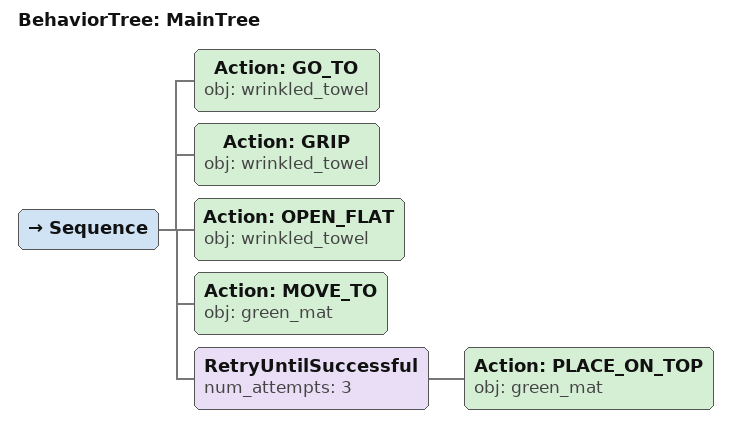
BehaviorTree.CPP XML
<root main_tree_to_execute="MainTree">
  <BehaviorTree ID="MainTree">
    <Sequence>
      <!-- Go to wrinkled_towel -->
      <Action ID="GO_TO" obj="wrinkled_towel" />
      <!-- Grip wrinkled_towel -->
      <Action ID="GRIP" obj="wrinkled_towel" />
      <!-- Open flat wrinkled_towel -->
      <Action ID="OPEN_FLAT" obj="wrinkled_towel" />
      <!-- Move to green_mat -->
      <Action ID="MOVE_TO" obj="green_mat" />
      <!-- Retry PLACE_ON_TOP green_mat up to 3 attempts -->
      <RetryUntilSuccessful num_attempts="3">
        <!-- Place on green_mat -->
        <Action ID="PLACE_ON_TOP" obj="green_mat" />
      </RetryUntilSuccessful>
    </Sequence>
  </BehaviorTree>
</root>
